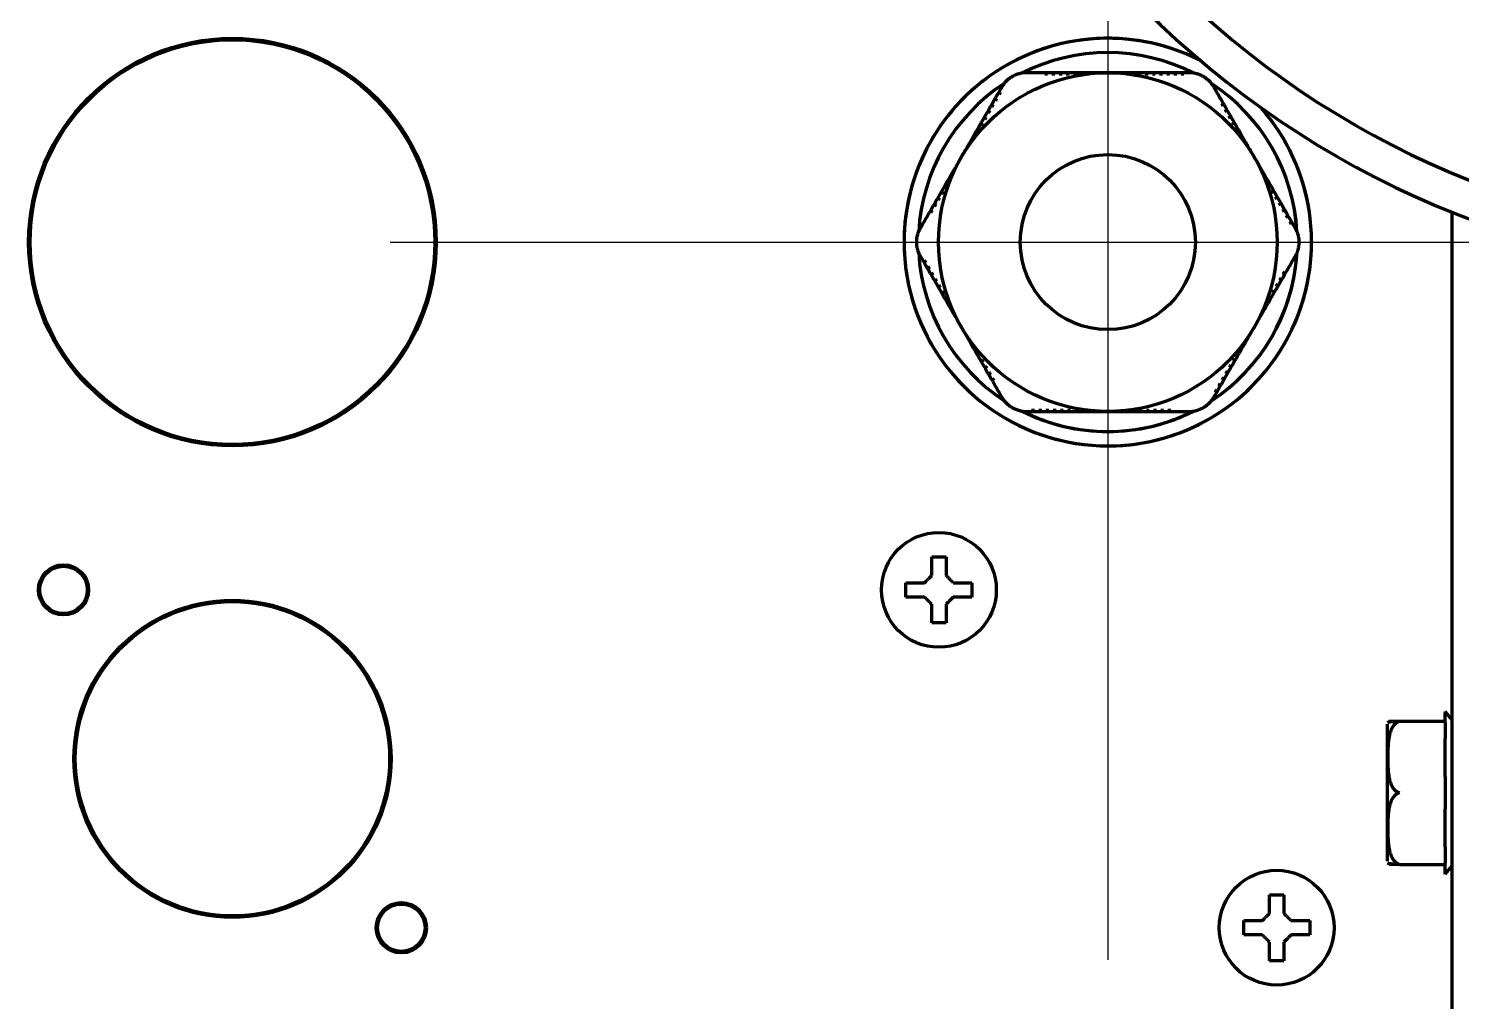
# Model space of a CAD drawing. Header units: inches. Extents: x -2983 to 7024, y 422 to 5529.
# Drawn here: x 3466.6 to 3566.4, y 4555.1 to 4622.9 of the extents above; entities that cross this region are included whole.
import ezdxf

# ---------------------------------------------------------------- set-up
doc = ezdxf.new("R2010")
doc.units = ezdxf.units.IN

# ---------------------------------------------------------------- blocks, each defined once
blk = doc.blocks.new('A$C29D5572B')
at = {"color": 1}
for p, q in [((0, 50), (0, -50)), ((-50, 0), (50, 0))]:
    blk.add_line(p, q, dxfattribs=at)
blk = doc.blocks.new('A$C0F8E2EAE')
blk.add_blockref('A$C29D5572B', (0, 0))

msp = doc.modelspace()

# ---------------------------------------------------------------- linework, layer by layer
at = {"linetype": 'Continuous', "lineweight": 70}
for p, q in [((3537.392, 4619.789), (3537.392, 4619.689)), ((3537.592, 4619.689), (3537.392, 4619.689)), ((3537.592, 4619.789), (3537.407, 4619.789)), ((3537.892, 4619.789), (3537.592, 4619.789)), ((3537.592, 4619.789), (3537.592, 4619.689)), ((3537.892, 4619.789), (3537.892, 4619.689)), ((3538.092, 4619.789), (3537.892, 4619.789)), ((3538.092, 4619.689), (3537.892, 4619.689)), ((3538.392, 4619.789), (3538.092, 4619.789)), ((3538.092, 4619.789), (3538.092, 4619.689)), ((3538.392, 4619.789), (3538.392, 4619.689)), ((3538.592, 4619.789), (3538.392, 4619.789)), ((3538.592, 4619.689), (3538.392, 4619.689)), ((3538.892, 4619.789), (3538.592, 4619.789)), ((3538.592, 4619.789), (3538.592, 4619.689)), ((3538.892, 4619.789), (3538.892, 4619.689)), ((3539.092, 4619.789), (3538.892, 4619.789)), ((3539.092, 4619.689), (3538.892, 4619.689)), ((3539.392, 4619.789), (3539.092, 4619.789)), ((3539.092, 4619.789), (3539.092, 4619.689)), ((3539.392, 4619.789), (3539.392, 4619.689)), ((3539.592, 4619.789), (3539.392, 4619.789)), ((3539.592, 4619.689), (3539.392, 4619.689)), ((3539.892, 4619.789), (3539.592, 4619.789)), ((3539.592, 4619.789), (3539.592, 4619.689)), ((3539.892, 4619.789), (3539.892, 4619.689)), ((3540.092, 4619.789), (3539.892, 4619.789)), ((3540.092, 4619.689), (3539.892, 4619.689)), ((3540.392, 4619.789), (3540.092, 4619.789)), ((3540.092, 4619.789), (3540.092, 4619.689)), ((3540.392, 4619.789), (3540.392, 4619.707)), ((3540.592, 4619.789), (3540.392, 4619.789)), ((3540.892, 4619.789), (3540.592, 4619.789)), ((3540.592, 4619.789), (3540.592, 4619.729)), ((3540.892, 4619.789), (3540.892, 4619.755)), ((3541.092, 4619.789), (3540.892, 4619.789)), ((3541.392, 4619.789), (3541.092, 4619.789)), ((3541.092, 4619.789), (3541.092, 4619.769)), ((3541.392, 4619.789), (3541.392, 4619.783)), ((3541.592, 4619.789), (3541.392, 4619.789)), ((3541.892, 4619.789), (3541.592, 4619.789)), ((3541.592, 4619.789), (3541.592, 4619.788)), ((3541.892, 4619.789), (3541.892, 4619.789)), ((3542.092, 4619.789), (3541.892, 4619.789)), ((3542.392, 4619.789), (3542.092, 4619.789)), ((3542.092, 4619.789), (3542.092, 4619.785)), ((3542.392, 4619.773), (3542.392, 4619.789)), ((3542.592, 4619.789), (3542.392, 4619.789)), ((3542.892, 4619.789), (3542.592, 4619.789)), ((3542.592, 4619.761), (3542.592, 4619.789)), ((3542.892, 4619.737), (3542.892, 4619.789)), ((3543.092, 4619.789), (3542.892, 4619.789)), ((3543.392, 4619.789), (3543.092, 4619.789)), ((3543.092, 4619.716), (3543.092, 4619.789)), ((3543.392, 4619.689), (3543.392, 4619.789)), ((3543.592, 4619.789), (3543.392, 4619.789)), ((3543.592, 4619.689), (3543.392, 4619.689)), ((3543.892, 4619.789), (3543.592, 4619.789)), ((3543.592, 4619.689), (3543.592, 4619.789)), ((3543.892, 4619.689), (3543.892, 4619.789)), ((3544.092, 4619.789), (3543.892, 4619.789)), ((3544.092, 4619.689), (3543.892, 4619.689)), ((3544.392, 4619.789), (3544.092, 4619.789)), ((3544.092, 4619.689), (3544.092, 4619.789)), ((3544.392, 4619.689), (3544.392, 4619.789)), ((3544.592, 4619.789), (3544.392, 4619.789)), ((3544.592, 4619.689), (3544.392, 4619.689)), ((3544.892, 4619.789), (3544.592, 4619.789)), ((3544.592, 4619.689), (3544.592, 4619.789)), ((3544.892, 4619.689), (3544.892, 4619.789)), ((3545.092, 4619.789), (3544.892, 4619.789)), ((3545.092, 4619.689), (3544.892, 4619.689)), ((3545.392, 4619.789), (3545.092, 4619.789)), ((3545.092, 4619.689), (3545.092, 4619.789)), ((3545.392, 4619.689), (3545.392, 4619.789)), ((3545.592, 4619.789), (3545.392, 4619.789)), ((3545.592, 4619.689), (3545.392, 4619.689)), ((3545.892, 4619.789), (3545.592, 4619.789)), ((3545.592, 4619.689), (3545.592, 4619.789)), ((3545.892, 4619.689), (3545.892, 4619.789)), ((3546.092, 4619.789), (3545.892, 4619.789)), ((3546.092, 4619.689), (3545.892, 4619.689)), ((3546.392, 4619.789), (3546.092, 4619.789)), ((3546.092, 4619.689), (3546.092, 4619.789)), ((3546.392, 4619.689), (3546.392, 4619.789)), ((3546.592, 4619.789), (3546.392, 4619.789)), ((3546.592, 4619.689), (3546.392, 4619.689)), ((3546.892, 4619.789), (3546.592, 4619.789)), ((3546.592, 4619.689), (3546.592, 4619.789)), ((3546.892, 4619.689), (3546.892, 4619.789)), ((3547.092, 4619.789), (3546.892, 4619.789)), ((3547.092, 4619.689), (3546.892, 4619.689)), ((3547.442, 4619.789), (3547.092, 4619.789)), ((3547.092, 4619.689), (3547.092, 4619.789)), ((3534.219, 4618.486), (3534.119, 4618.313)), ((3534.306, 4618.436), (3534.206, 4618.263)), ((3534.394, 4618.789), (3534.219, 4618.486)), ((3534.306, 4618.436), (3534.219, 4618.486)), ((3533.619, 4617.447), (3533.469, 4617.187)), ((3533.719, 4617.62), (3533.619, 4617.447)), ((3533.706, 4617.397), (3533.619, 4617.447)), ((3533.806, 4617.57), (3533.706, 4617.397)), ((3533.869, 4617.88), (3533.719, 4617.62)), ((3533.806, 4617.57), (3533.719, 4617.62)), ((3533.969, 4618.053), (3533.869, 4617.88)), ((3533.956, 4617.83), (3533.869, 4617.88)), ((3534.056, 4618.003), (3533.956, 4617.83)), ((3534.119, 4618.313), (3533.969, 4618.053)), ((3534.056, 4618.003), (3533.969, 4618.053)), ((3534.206, 4618.263), (3534.119, 4618.313)), ((3549.807, 4617.693), (3549.721, 4617.643)), ((3549.821, 4617.469), (3549.721, 4617.643)), ((3549.907, 4617.519), (3549.815, 4617.68)), ((3549.907, 4617.519), (3549.821, 4617.469)), ((3550.057, 4617.26), (3549.907, 4617.519)), ((3533.119, 4616.581), (3532.969, 4616.321)), ((3533.219, 4616.754), (3533.119, 4616.581)), ((3533.206, 4616.531), (3533.119, 4616.581)), ((3533.306, 4616.704), (3533.206, 4616.531)), ((3533.369, 4617.014), (3533.219, 4616.754)), ((3533.306, 4616.704), (3533.219, 4616.754)), ((3533.469, 4617.187), (3533.369, 4617.014)), ((3533.456, 4616.964), (3533.369, 4617.014)), ((3533.556, 4617.137), (3533.456, 4616.964)), ((3533.556, 4617.137), (3533.469, 4617.187)), ((3550.057, 4617.26), (3549.971, 4617.21)), ((3550.071, 4617.036), (3549.971, 4617.21)), ((3550.157, 4617.086), (3550.057, 4617.26)), ((3550.157, 4617.086), (3550.071, 4617.036)), ((3550.307, 4616.827), (3550.157, 4617.086)), ((3550.307, 4616.827), (3550.221, 4616.777)), ((3550.321, 4616.603), (3550.221, 4616.777)), ((3550.407, 4616.653), (3550.307, 4616.827)), ((3550.407, 4616.653), (3550.321, 4616.603)), ((3550.557, 4616.394), (3550.407, 4616.653)), ((3532.469, 4615.455), (3532.369, 4615.282)), ((3532.556, 4615.405), (3532.456, 4615.232)), ((3532.619, 4615.715), (3532.469, 4615.455)), ((3532.556, 4615.405), (3532.469, 4615.455)), ((3532.719, 4615.888), (3532.619, 4615.715)), ((3532.706, 4615.665), (3532.619, 4615.715)), ((3532.806, 4615.838), (3532.706, 4615.665)), ((3532.869, 4616.148), (3532.719, 4615.888)), ((3532.806, 4615.838), (3532.719, 4615.888)), ((3532.969, 4616.321), (3532.869, 4616.148)), ((3532.956, 4616.098), (3532.869, 4616.148)), ((3533.056, 4616.271), (3532.956, 4616.098)), ((3533.056, 4616.271), (3532.969, 4616.321)), ((3550.557, 4616.394), (3550.471, 4616.344)), ((3550.571, 4616.17), (3550.471, 4616.344)), ((3550.657, 4616.22), (3550.557, 4616.394)), ((3550.657, 4616.22), (3550.571, 4616.17)), ((3550.807, 4615.961), (3550.657, 4616.22)), ((3550.807, 4615.961), (3550.721, 4615.911)), ((3550.821, 4615.737), (3550.721, 4615.911)), ((3550.907, 4615.787), (3550.807, 4615.961)), ((3550.907, 4615.787), (3550.821, 4615.737)), ((3551.057, 4615.528), (3550.907, 4615.787)), ((3551.057, 4615.528), (3550.971, 4615.478)), ((3551.071, 4615.304), (3550.971, 4615.478)), ((3551.157, 4615.354), (3551.057, 4615.528)), ((3531.869, 4614.416), (3531.719, 4614.156)), ((3531.969, 4614.589), (3531.869, 4614.416)), ((3531.883, 4614.408), (3531.869, 4614.416)), ((3532.119, 4614.849), (3531.969, 4614.589)), ((3531.993, 4614.575), (3531.969, 4614.589)), ((3532.219, 4615.022), (3532.119, 4614.849)), ((3532.164, 4614.823), (3532.119, 4614.849)), ((3532.369, 4615.282), (3532.219, 4615.022)), ((3532.282, 4614.986), (3532.219, 4615.022)), ((3532.456, 4615.232), (3532.369, 4615.282)), ((3551.157, 4615.354), (3551.071, 4615.304)), ((3551.307, 4615.095), (3551.157, 4615.354)), ((3551.307, 4615.095), (3551.236, 4615.053)), ((3551.407, 4614.921), (3551.307, 4615.095)), ((3551.407, 4614.921), (3551.355, 4614.891)), ((3551.557, 4614.662), (3551.407, 4614.921)), ((3551.557, 4614.662), (3551.528, 4614.645)), ((3551.657, 4614.488), (3551.557, 4614.661)), ((3551.657, 4614.488), (3551.64, 4614.478)), ((3551.807, 4614.229), (3551.657, 4614.488)), ((3531.369, 4613.55), (3531.219, 4613.29)), ((3531.469, 4613.723), (3531.369, 4613.55)), ((3531.369, 4613.55), (3531.375, 4613.546)), ((3531.619, 4613.983), (3531.469, 4613.723)), ((3531.469, 4613.723), (3531.47, 4613.722)), ((3531.719, 4614.156), (3531.619, 4613.983)), ((3531.619, 4613.983), (3531.619, 4613.982)), ((3531.719, 4614.156), (3531.722, 4614.154)), ((3551.807, 4614.229), (3551.802, 4614.225)), ((3551.907, 4614.055), (3551.807, 4614.228)), ((3551.907, 4614.055), (3551.906, 4614.055)), ((3552.057, 4613.796), (3551.907, 4614.055)), ((3552.057, 4613.796), (3552.057, 4613.795)), ((3552.157, 4613.622), (3552.057, 4613.796)), ((3552.157, 4613.622), (3552.154, 4613.62)), ((3552.307, 4613.363), (3552.157, 4613.622)), ((3530.719, 4612.424), (3530.619, 4612.251)), ((3530.869, 4612.684), (3530.719, 4612.424)), ((3530.719, 4612.424), (3530.806, 4612.374)), ((3530.969, 4612.857), (3530.869, 4612.684)), ((3530.869, 4612.684), (3530.94, 4612.642)), ((3531.119, 4613.117), (3530.969, 4612.857)), ((3530.969, 4612.857), (3531.021, 4612.827)), ((3531.219, 4613.29), (3531.119, 4613.117)), ((3531.119, 4613.117), (3531.148, 4613.1)), ((3531.219, 4613.29), (3531.237, 4613.28)), ((3552.294, 4613.355), (3552.307, 4613.363)), ((3552.407, 4613.189), (3552.307, 4613.363)), ((3552.383, 4613.175), (3552.407, 4613.189)), ((3552.557, 4612.93), (3552.407, 4613.189)), ((3552.512, 4612.903), (3552.557, 4612.93)), ((3552.657, 4612.756), (3552.557, 4612.93)), ((3552.594, 4612.72), (3552.657, 4612.756)), ((3552.807, 4612.497), (3552.657, 4612.756)), ((3552.721, 4612.447), (3552.807, 4612.497)), ((3552.821, 4612.273), (3552.721, 4612.447)), ((3552.907, 4612.323), (3552.807, 4612.497)), ((3530.219, 4611.558), (3530.119, 4611.385)), ((3530.306, 4611.508), (3530.206, 4611.335)), ((3530.369, 4611.818), (3530.219, 4611.558)), ((3530.219, 4611.558), (3530.306, 4611.508)), ((3530.469, 4611.991), (3530.369, 4611.818)), ((3530.369, 4611.818), (3530.456, 4611.768)), ((3530.556, 4611.941), (3530.456, 4611.768)), ((3530.619, 4612.251), (3530.469, 4611.991)), ((3530.469, 4611.991), (3530.556, 4611.941)), ((3530.619, 4612.251), (3530.706, 4612.201)), ((3530.806, 4612.374), (3530.706, 4612.201)), ((3552.821, 4612.273), (3552.907, 4612.323)), ((3553.057, 4612.064), (3552.907, 4612.323)), ((3552.971, 4612.014), (3553.057, 4612.064)), ((3553.071, 4611.84), (3552.971, 4612.014)), ((3553.157, 4611.89), (3553.057, 4612.064)), ((3553.071, 4611.84), (3553.157, 4611.89)), ((3553.307, 4611.63), (3553.157, 4611.89)), ((3553.221, 4611.58), (3553.307, 4611.63)), ((3553.321, 4611.407), (3553.221, 4611.58)), ((3553.407, 4611.457), (3553.307, 4611.631)), ((3553.321, 4611.407), (3553.407, 4611.457)), ((3553.557, 4611.197), (3553.407, 4611.457)), ((3529.619, 4610.519), (3529.469, 4610.259)), ((3529.719, 4610.692), (3529.619, 4610.519)), ((3529.619, 4610.519), (3529.706, 4610.469)), ((3529.806, 4610.642), (3529.706, 4610.469)), ((3529.869, 4610.952), (3529.719, 4610.692)), ((3529.719, 4610.692), (3529.806, 4610.642)), ((3529.969, 4611.125), (3529.869, 4610.952)), ((3529.869, 4610.952), (3529.956, 4610.902)), ((3530.056, 4611.075), (3529.956, 4610.902)), ((3530.119, 4611.385), (3529.969, 4611.125)), ((3529.969, 4611.125), (3530.056, 4611.075)), ((3530.119, 4611.385), (3530.206, 4611.335)), ((3553.471, 4611.147), (3553.557, 4611.197)), ((3553.571, 4610.974), (3553.471, 4611.147)), ((3553.657, 4611.024), (3553.557, 4611.197)), ((3553.571, 4610.974), (3553.657, 4611.024)), ((3553.807, 4610.764), (3553.657, 4611.024)), ((3553.721, 4610.714), (3553.807, 4610.764)), ((3553.821, 4610.541), (3553.721, 4610.714)), ((3553.907, 4610.591), (3553.807, 4610.765)), ((3553.821, 4610.541), (3553.907, 4610.591)), ((3554.057, 4610.331), (3553.907, 4610.591)), ((3529.369, 4610.086), (3529.456, 4610.036)), ((3529.469, 4610.259), (3529.376, 4610.099)), ((3529.556, 4610.209), (3529.456, 4610.036)), ((3529.469, 4610.259), (3529.556, 4610.209)), ((3553.971, 4610.281), (3554.057, 4610.331)), ((3554.071, 4610.108), (3553.971, 4610.281)), ((3554.157, 4610.158), (3554.057, 4610.332)), ((3554.071, 4610.108), (3554.157, 4610.158)), ((3554.307, 4609.898), (3554.157, 4610.158)), ((3554.221, 4609.848), (3554.307, 4609.898)), ((3554.321, 4609.675), (3554.221, 4609.848)), ((3554.407, 4609.725), (3554.307, 4609.899)), ((3554.321, 4609.675), (3554.407, 4609.725)), ((3554.557, 4609.465), (3554.407, 4609.725)), ((3554.471, 4609.415), (3554.557, 4609.465)), ((3554.571, 4609.242), (3554.471, 4609.415)), ((3554.657, 4609.292), (3554.557, 4609.465)), ((3565.784, 4544.989), (3565.784, 4610.084)), ((3554.571, 4609.242), (3554.657, 4609.292)), ((3554.832, 4608.989), (3554.657, 4609.292)), ((3528.736, 4606.989), (3528.911, 4606.686)), ((3528.998, 4606.736), (3528.911, 4606.686)), ((3528.911, 4606.686), (3529.011, 4606.513)), ((3528.998, 4606.736), (3529.098, 4606.563)), ((3529.098, 4606.563), (3529.011, 4606.513)), ((3529.011, 4606.513), (3529.161, 4606.253)), ((3529.248, 4606.303), (3529.161, 4606.253)), ((3529.161, 4606.253), (3529.261, 4606.08)), ((3529.248, 4606.303), (3529.348, 4606.13)), ((3529.348, 4606.13), (3529.261, 4606.08)), ((3529.261, 4606.08), (3529.411, 4605.82)), ((3529.498, 4605.87), (3529.411, 4605.82)), ((3529.411, 4605.82), (3529.511, 4605.647)), ((3529.498, 4605.87), (3529.598, 4605.697)), ((3529.598, 4605.697), (3529.511, 4605.647)), ((3529.511, 4605.647), (3529.661, 4605.387)), ((3529.748, 4605.437), (3529.661, 4605.387)), ((3529.748, 4605.437), (3529.848, 4605.264)), ((3553.763, 4605.336), (3553.863, 4605.51)), ((3553.849, 4605.286), (3553.949, 4605.46)), ((3553.949, 4605.46), (3553.863, 4605.51)), ((3553.949, 4605.46), (3554.099, 4605.719)), ((3554.013, 4605.769), (3554.113, 4605.943)), ((3554.099, 4605.719), (3554.013, 4605.769)), ((3554.099, 4605.719), (3554.192, 4605.88)), ((3554.199, 4605.893), (3554.113, 4605.943)), ((3529.661, 4605.387), (3529.761, 4605.214)), ((3529.848, 4605.264), (3529.761, 4605.214)), ((3529.761, 4605.214), (3529.911, 4604.954)), ((3529.998, 4605.004), (3529.911, 4604.954)), ((3529.911, 4604.954), (3530.011, 4604.781)), ((3529.998, 4605.004), (3530.098, 4604.831)), ((3530.098, 4604.831), (3530.011, 4604.781)), ((3530.011, 4604.781), (3530.161, 4604.521)), ((3530.248, 4604.571), (3530.161, 4604.521)), ((3530.161, 4604.521), (3530.261, 4604.348)), ((3530.248, 4604.571), (3530.348, 4604.398)), ((3553.199, 4604.161), (3553.349, 4604.42)), ((3553.263, 4604.47), (3553.363, 4604.644)), ((3553.349, 4604.42), (3553.263, 4604.47)), ((3553.349, 4604.42), (3553.449, 4604.594)), ((3553.449, 4604.594), (3553.363, 4604.644)), ((3553.449, 4604.594), (3553.599, 4604.853)), ((3553.513, 4604.903), (3553.613, 4605.077)), ((3553.599, 4604.853), (3553.513, 4604.903)), ((3553.599, 4604.853), (3553.699, 4605.027)), ((3553.699, 4605.027), (3553.613, 4605.077)), ((3553.699, 4605.027), (3553.849, 4605.286)), ((3553.849, 4605.286), (3553.763, 4605.336)), ((3530.348, 4604.398), (3530.261, 4604.348)), ((3530.261, 4604.348), (3530.411, 4604.088)), ((3530.498, 4604.138), (3530.411, 4604.088)), ((3530.411, 4604.088), (3530.511, 4603.915)), ((3530.498, 4604.138), (3530.598, 4603.965)), ((3530.598, 4603.965), (3530.511, 4603.915)), ((3530.511, 4603.915), (3530.661, 4603.655)), ((3530.748, 4603.705), (3530.661, 4603.655)), ((3530.661, 4603.655), (3530.761, 4603.482)), ((3530.748, 4603.705), (3530.848, 4603.532)), ((3530.848, 4603.532), (3530.761, 4603.482)), ((3530.761, 4603.482), (3530.911, 4603.222)), ((3552.699, 4603.295), (3552.849, 4603.554)), ((3552.763, 4603.604), (3552.863, 4603.778)), ((3552.849, 4603.554), (3552.763, 4603.604)), ((3552.849, 4603.554), (3552.949, 4603.728)), ((3552.949, 4603.728), (3552.863, 4603.778)), ((3552.949, 4603.728), (3553.099, 4603.987)), ((3553.013, 4604.037), (3553.113, 4604.211)), ((3553.099, 4603.987), (3553.013, 4604.037)), ((3553.099, 4603.987), (3553.199, 4604.161)), ((3553.199, 4604.161), (3553.113, 4604.211)), ((3530.974, 4603.258), (3530.911, 4603.222)), ((3530.911, 4603.222), (3531.011, 4603.049)), ((3531.056, 4603.075), (3531.011, 4603.049)), ((3531.011, 4603.049), (3531.161, 4602.789)), ((3531.185, 4602.803), (3531.161, 4602.789)), ((3531.161, 4602.789), (3531.261, 4602.616)), ((3531.275, 4602.624), (3531.261, 4602.616)), ((3531.261, 4602.616), (3531.411, 4602.356)), ((3552.099, 4602.255), (3552.199, 4602.428)), ((3552.199, 4602.429), (3552.194, 4602.432)), ((3552.199, 4602.429), (3552.349, 4602.688)), ((3552.349, 4602.688), (3552.332, 4602.699)), ((3552.349, 4602.688), (3552.449, 4602.861)), ((3552.449, 4602.862), (3552.42, 4602.878)), ((3552.449, 4602.862), (3552.599, 4603.121)), ((3552.599, 4603.121), (3552.547, 4603.152)), ((3552.599, 4603.121), (3552.699, 4603.295)), ((3552.699, 4603.295), (3552.628, 4603.336)), ((3531.411, 4602.356), (3531.414, 4602.358)), ((3531.411, 4602.356), (3531.511, 4602.183)), ((3531.511, 4602.183), (3531.511, 4602.183)), ((3531.511, 4602.183), (3531.661, 4601.923)), ((3531.661, 4601.923), (3531.662, 4601.924)), ((3531.661, 4601.923), (3531.761, 4601.75)), ((3531.761, 4601.75), (3531.767, 4601.753)), ((3531.761, 4601.75), (3531.911, 4601.49)), ((3531.911, 4601.49), (3531.929, 4601.5)), ((3531.911, 4601.49), (3532.011, 4601.317)), ((3551.599, 4601.389), (3551.699, 4601.563)), ((3551.686, 4601.57), (3551.699, 4601.563)), ((3551.699, 4601.563), (3551.849, 4601.822)), ((3551.849, 4601.822), (3551.846, 4601.824)), ((3551.849, 4601.822), (3551.949, 4601.996)), ((3551.949, 4601.996), (3552.099, 4602.255)), ((3551.949, 4601.996), (3551.949, 4601.996)), ((3552.099, 4602.255), (3552.098, 4602.256)), ((3532.011, 4601.317), (3532.04, 4601.334)), ((3532.011, 4601.317), (3532.161, 4601.057)), ((3532.161, 4601.057), (3532.213, 4601.087)), ((3532.161, 4601.057), (3532.261, 4600.884)), ((3532.261, 4600.884), (3532.332, 4600.925)), ((3532.261, 4600.884), (3532.411, 4600.624)), ((3532.411, 4600.624), (3532.498, 4600.674)), ((3532.411, 4600.624), (3532.511, 4600.451)), ((3532.498, 4600.674), (3532.598, 4600.501)), ((3532.511, 4600.451), (3532.598, 4600.501)), ((3532.511, 4600.451), (3532.661, 4600.191)), ((3550.949, 4600.264), (3551.099, 4600.523)), ((3551.013, 4600.573), (3551.113, 4600.747)), ((3551.013, 4600.573), (3551.099, 4600.523)), ((3551.099, 4600.523), (3551.199, 4600.697)), ((3551.113, 4600.747), (3551.199, 4600.697)), ((3551.199, 4600.697), (3551.349, 4600.956)), ((3551.286, 4600.993), (3551.349, 4600.956)), ((3551.349, 4600.956), (3551.449, 4601.13)), ((3551.404, 4601.156), (3551.449, 4601.13)), ((3551.449, 4601.13), (3551.599, 4601.389)), ((3551.575, 4601.403), (3551.599, 4601.389)), ((3532.661, 4600.191), (3532.748, 4600.241)), ((3532.661, 4600.191), (3532.761, 4600.018)), ((3532.748, 4600.241), (3532.848, 4600.068)), ((3532.761, 4600.018), (3532.848, 4600.068)), ((3532.761, 4600.018), (3532.911, 4599.758)), ((3532.911, 4599.758), (3532.998, 4599.808)), ((3532.911, 4599.758), (3533.011, 4599.585)), ((3532.998, 4599.808), (3533.098, 4599.635)), ((3533.011, 4599.585), (3533.098, 4599.635)), ((3533.011, 4599.585), (3533.161, 4599.325)), ((3550.263, 4599.274), (3550.363, 4599.447)), ((3550.363, 4599.447), (3550.449, 4599.397)), ((3550.449, 4599.397), (3550.599, 4599.657)), ((3550.513, 4599.707), (3550.613, 4599.88)), ((3550.513, 4599.707), (3550.599, 4599.657)), ((3550.599, 4599.657), (3550.699, 4599.831)), ((3550.613, 4599.88), (3550.699, 4599.83)), ((3550.699, 4599.83), (3550.849, 4600.09)), ((3550.763, 4600.14), (3550.863, 4600.314)), ((3550.763, 4600.14), (3550.849, 4600.09)), ((3550.849, 4600.09), (3550.949, 4600.264)), ((3550.863, 4600.314), (3550.949, 4600.264)), ((3533.161, 4599.325), (3533.248, 4599.375)), ((3533.161, 4599.325), (3533.261, 4599.152)), ((3533.248, 4599.375), (3533.348, 4599.202)), ((3533.261, 4599.152), (3533.348, 4599.202)), ((3533.261, 4599.152), (3533.411, 4598.892)), ((3533.411, 4598.892), (3533.498, 4598.942)), ((3533.411, 4598.892), (3533.511, 4598.719)), ((3533.498, 4598.942), (3533.598, 4598.769)), ((3533.511, 4598.719), (3533.598, 4598.769)), ((3533.511, 4598.719), (3533.661, 4598.459)), ((3533.661, 4598.459), (3533.748, 4598.509)), ((3533.661, 4598.459), (3533.753, 4598.299)), ((3533.748, 4598.509), (3533.848, 4598.336)), ((3549.763, 4598.408), (3549.863, 4598.581)), ((3549.849, 4598.358), (3549.949, 4598.532)), ((3549.863, 4598.581), (3549.949, 4598.531)), ((3549.949, 4598.531), (3550.099, 4598.791)), ((3550.013, 4598.841), (3550.113, 4599.014)), ((3550.013, 4598.841), (3550.099, 4598.791)), ((3550.099, 4598.791), (3550.199, 4598.965)), ((3550.113, 4599.014), (3550.199, 4598.964)), ((3550.199, 4598.964), (3550.349, 4599.224)), ((3550.263, 4599.274), (3550.349, 4599.224)), ((3550.349, 4599.224), (3550.449, 4599.397)), ((3533.761, 4598.286), (3533.848, 4598.336)), ((3549.174, 4597.189), (3549.349, 4597.492)), ((3549.263, 4597.542), (3549.363, 4597.715)), ((3549.263, 4597.542), (3549.349, 4597.492)), ((3549.349, 4597.492), (3549.449, 4597.665)), ((3549.363, 4597.715), (3549.449, 4597.665)), ((3549.449, 4597.665), (3549.599, 4597.925)), ((3549.513, 4597.975), (3549.613, 4598.148)), ((3549.513, 4597.975), (3549.599, 4597.925)), ((3549.599, 4597.925), (3549.699, 4598.099)), ((3549.613, 4598.148), (3549.699, 4598.098)), ((3549.699, 4598.098), (3549.849, 4598.358)), ((3549.763, 4598.408), (3549.849, 4598.358)), ((3536.126, 4596.189), (3536.476, 4596.189)), ((3536.476, 4596.289), (3536.476, 4596.189)), ((3536.476, 4596.289), (3536.676, 4596.289)), ((3536.476, 4596.189), (3536.676, 4596.189)), ((3536.676, 4596.289), (3536.676, 4596.189)), ((3536.676, 4596.189), (3536.976, 4596.189)), ((3536.976, 4596.289), (3536.976, 4596.189)), ((3536.976, 4596.289), (3537.176, 4596.289)), ((3536.976, 4596.189), (3537.176, 4596.189)), ((3537.176, 4596.289), (3537.176, 4596.189)), ((3537.176, 4596.189), (3537.476, 4596.189)), ((3537.476, 4596.289), (3537.476, 4596.189)), ((3537.476, 4596.289), (3537.676, 4596.289)), ((3537.476, 4596.189), (3537.676, 4596.189)), ((3537.676, 4596.289), (3537.676, 4596.189)), ((3537.676, 4596.189), (3537.976, 4596.189)), ((3537.976, 4596.289), (3537.976, 4596.189)), ((3537.976, 4596.289), (3538.176, 4596.289)), ((3537.976, 4596.189), (3538.176, 4596.189)), ((3538.176, 4596.289), (3538.176, 4596.189)), ((3538.176, 4596.189), (3538.476, 4596.189)), ((3538.476, 4596.289), (3538.476, 4596.189)), ((3538.476, 4596.289), (3538.676, 4596.289)), ((3538.476, 4596.189), (3538.676, 4596.189)), ((3538.676, 4596.289), (3538.676, 4596.189)), ((3538.676, 4596.189), (3538.976, 4596.189)), ((3538.976, 4596.289), (3538.976, 4596.189)), ((3538.976, 4596.289), (3539.176, 4596.289)), ((3538.976, 4596.189), (3539.176, 4596.189)), ((3539.176, 4596.289), (3539.176, 4596.189)), ((3539.176, 4596.189), (3539.476, 4596.189)), ((3539.476, 4596.289), (3539.476, 4596.189)), ((3539.476, 4596.289), (3539.676, 4596.289)), ((3539.476, 4596.189), (3539.676, 4596.189)), ((3539.676, 4596.289), (3539.676, 4596.189)), ((3539.676, 4596.189), (3539.976, 4596.189)), ((3539.976, 4596.289), (3539.976, 4596.189)), ((3539.976, 4596.289), (3540.176, 4596.289)), ((3539.976, 4596.189), (3540.176, 4596.189)), ((3540.176, 4596.289), (3540.176, 4596.189)), ((3540.176, 4596.189), (3540.476, 4596.189)), ((3540.476, 4596.262), (3540.476, 4596.189)), ((3540.476, 4596.189), (3540.676, 4596.189)), ((3540.676, 4596.241), (3540.676, 4596.189)), ((3540.676, 4596.189), (3540.976, 4596.189)), ((3540.976, 4596.217), (3540.976, 4596.189)), ((3540.976, 4596.189), (3541.176, 4596.189)), ((3541.176, 4596.189), (3541.176, 4596.205)), ((3541.176, 4596.189), (3541.476, 4596.189)), ((3541.476, 4596.189), (3541.476, 4596.193)), ((3541.476, 4596.189), (3541.676, 4596.189)), ((3541.676, 4596.189), (3541.676, 4596.19)), ((3541.676, 4596.189), (3541.976, 4596.189)), ((3541.976, 4596.189), (3541.976, 4596.191)), ((3541.976, 4596.189), (3542.176, 4596.189)), ((3542.176, 4596.189), (3542.176, 4596.196)), ((3542.176, 4596.189), (3542.476, 4596.189)), ((3542.476, 4596.189), (3542.476, 4596.209)), ((3542.476, 4596.189), (3542.676, 4596.189)), ((3542.676, 4596.189), (3542.676, 4596.223)), ((3542.676, 4596.189), (3542.976, 4596.189)), ((3542.976, 4596.189), (3542.976, 4596.249)), ((3542.976, 4596.189), (3543.176, 4596.189)), ((3543.176, 4596.189), (3543.176, 4596.272)), ((3543.176, 4596.189), (3543.476, 4596.189)), ((3543.476, 4596.189), (3543.476, 4596.289)), ((3543.476, 4596.289), (3543.676, 4596.289)), ((3543.476, 4596.189), (3543.676, 4596.189)), ((3543.676, 4596.189), (3543.676, 4596.289)), ((3543.676, 4596.189), (3543.976, 4596.189)), ((3543.976, 4596.189), (3543.976, 4596.289)), ((3543.976, 4596.289), (3544.176, 4596.289)), ((3543.976, 4596.189), (3544.176, 4596.189)), ((3544.176, 4596.189), (3544.176, 4596.289)), ((3544.176, 4596.189), (3544.476, 4596.189)), ((3544.476, 4596.189), (3544.476, 4596.289)), ((3544.476, 4596.289), (3544.676, 4596.289)), ((3544.476, 4596.189), (3544.676, 4596.189)), ((3544.676, 4596.189), (3544.676, 4596.289)), ((3544.676, 4596.189), (3544.976, 4596.189)), ((3544.976, 4596.189), (3544.976, 4596.289)), ((3544.976, 4596.289), (3545.176, 4596.289)), ((3544.976, 4596.189), (3545.176, 4596.189)), ((3545.176, 4596.189), (3545.176, 4596.289)), ((3545.176, 4596.189), (3545.476, 4596.189)), ((3545.476, 4596.189), (3545.476, 4596.289)), ((3545.476, 4596.289), (3545.676, 4596.289)), ((3545.476, 4596.189), (3545.676, 4596.189)), ((3545.676, 4596.189), (3545.676, 4596.289)), ((3545.676, 4596.189), (3545.976, 4596.189)), ((3545.976, 4596.189), (3545.976, 4596.289)), ((3545.976, 4596.289), (3546.176, 4596.289)), ((3545.976, 4596.189), (3546.161, 4596.189)), ((3546.176, 4596.189), (3546.176, 4596.289)), ((3527.714, 4583.759), (3527.714, 4584.259)), ((3527.714, 4583.259), (3527.714, 4583.759)), ((3532.314, 4584.259), (3532.314, 4583.759)), ((3532.314, 4583.759), (3532.314, 4583.259)), ((3562.118, 4574.619), (3565.184, 4574.619)), ((3565.284, 4575.287), (3565.284, 4575.188)), ((3565.784, 4574.71), (3565.284, 4575.287)), ((3565.284, 4574.519), (3565.284, 4575.188)), ((3565.284, 4574.519), (3565.284, 4573.379)), ((3561.284, 4564.846), (3561.284, 4574.393)), ((3565.284, 4572.71), (3565.284, 4573.379)), ((3565.284, 4572.098), (3565.284, 4572.71)), ((3565.284, 4570.759), (3565.284, 4572.098)), ((3565.284, 4570.759), (3565.284, 4569.619)), ((3565.284, 4569.619), (3565.284, 4568.479)), ((3565.284, 4567.141), (3565.284, 4568.479)), ((3565.284, 4566.528), (3565.284, 4567.141)), ((3565.284, 4565.859), (3565.284, 4566.528)), ((3565.284, 4565.859), (3565.284, 4564.719)), ((3562.118, 4564.619), (3565.184, 4564.619)), ((3565.284, 4564.05), (3565.284, 4564.719)), ((3565.284, 4563.951), (3565.784, 4564.528)), ((3565.284, 4563.951), (3565.284, 4564.05)), ((3485.79, 4562.25), (3485.89, 4562.19)), ((3480.415, 4560.945), (3480.48, 4561.043)), ((3551.254, 4560.219), (3551.254, 4560.719)), ((3555.854, 4560.719), (3555.854, 4560.219)), ((3551.254, 4559.719), (3551.254, 4560.219)), ((3555.854, 4560.219), (3555.854, 4559.719))]:
    msp.add_line(p, q, dxfattribs=at)
for centre, radius in [((3480.784, 4607.989), 14.2), ((3480.784, 4607.989), 14.1), ((3541.784, 4607.989), 11.8), ((3541.784, 4607.989), 6.1), ((3530.014, 4583.759), 4), ((3469.014, 4583.759), 1.75), ((3469.014, 4583.759), 1.65), ((3480.784, 4571.989), 11.05), ((3480.784, 4571.989), 10.95), ((3553.554, 4560.219), 4), ((3492.554, 4560.219), 1.75), ((3492.554, 4560.219), 1.65)]:
    msp.add_circle(centre, radius, dxfattribs=at)
for centre, radius, start, end in [((3589.584, 4669.489), 64, 180, 0), ((3589.584, 4669.489), 61.472, 180, 0), ((3589.584, 4669.489), 48.553, 189.09025, 350.90976), ((3541.784, 4607.989), 14.2, 62.9775, 270), ((3541.784, 4607.989), 14.2, 62.97187, 180), ((3541.784, 4607.989), 13.2, 63.15187, 116.84812), ((3541.784, 4607.989), 13.2, 63.14625, 116.84812), ((3541.784, 4607.989), 13.2, 123.14812, 176.85), ((3541.784, 4607.989), 13.2, 123.14812, 176.85), ((3541.784, 4607.989), 13.2, 3.15, 56.8575), ((3541.784, 4607.989), 13.2, 3.14438, 56.85187), ((3541.784, 4607.989), 14.2, 180, 41.31562), ((3541.784, 4607.989), 14.2, 270, 41.32125), ((3541.784, 4607.989), 13.2, 183.14437, 236.85188), ((3541.784, 4607.989), 13.2, 183.15, 236.8575), ((3541.784, 4607.989), 13.2, 303.14813, 356.34938), ((3541.784, 4607.989), 13.2, 303.14813, 355.67437), ((3541.784, 4607.989), 13.2, 243.14625, 270), ((3541.784, 4607.989), 13.2, 243.15187, 296.85375), ((3541.784, 4607.989), 13.2, 270, 296.85375), ((3565.184, 4574.519), 0.1, 0, 90), ((3565.184, 4564.719), 0.1, 270, 0)]:
    msp.add_arc(centre, radius, start, end, dxfattribs=at)
for points, knots in [([(3536.126, 4619.789), (3536.043, 4619.789), (3535.959, 4619.784), (3535.79, 4619.763), (3535.705, 4619.746), (3535.599, 4619.718), (3535.577, 4619.712), (3535.535, 4619.7), (3535.471, 4619.68), (3535.409, 4619.657), (3535.286, 4619.606), (3535.205, 4619.567), (3535.107, 4619.51), (3535.088, 4619.499), (3535.05, 4619.475), (3534.993, 4619.438), (3534.938, 4619.399), (3534.833, 4619.317), (3534.766, 4619.259), (3534.689, 4619.18), (3534.673, 4619.164), (3534.644, 4619.132), (3534.6, 4619.083), (3534.559, 4619.033), (3534.482, 4618.931), (3534.436, 4618.861), (3534.394, 4618.789)], [0, 0, 0, 0, 0.125, 0.125, 0.25, 0.25, 0.28125, 0.28125, 0.3125, 0.375, 0.375, 0.5, 0.5, 0.53125, 0.53125, 0.5625, 0.625, 0.625, 0.75, 0.75, 0.78125, 0.78125, 0.8125, 0.875, 0.875, 1, 1, 1, 1]), ([(3549.174, 4618.789), (3549.133, 4618.861), (3549.086, 4618.931), (3548.983, 4619.067), (3548.927, 4619.132), (3548.849, 4619.211), (3548.833, 4619.226), (3548.801, 4619.257), (3548.752, 4619.301), (3548.701, 4619.344), (3548.596, 4619.425), (3548.521, 4619.475), (3548.424, 4619.532), (3548.404, 4619.543), (3548.364, 4619.564), (3548.303, 4619.595), (3548.242, 4619.623), (3548.119, 4619.673), (3548.035, 4619.701), (3547.928, 4619.729), (3547.907, 4619.735), (3547.864, 4619.744), (3547.8, 4619.758), (3547.736, 4619.768), (3547.609, 4619.784), (3547.525, 4619.789), (3547.442, 4619.789)], [0, 0, 0, 0, 0.125, 0.125, 0.25, 0.25, 0.28125, 0.28125, 0.3125, 0.375, 0.375, 0.5, 0.5, 0.53125, 0.53125, 0.5625, 0.625, 0.625, 0.75, 0.75, 0.78125, 0.78125, 0.8125, 0.875, 0.875, 1, 1, 1, 1]), ([(3528.736, 4606.989), (3528.694, 4607.061), (3528.657, 4607.136), (3528.591, 4607.293), (3528.563, 4607.375), (3528.533, 4607.481), (3528.528, 4607.503), (3528.518, 4607.546), (3528.503, 4607.611), (3528.492, 4607.677), (3528.474, 4607.809), (3528.468, 4607.898), (3528.468, 4608.08), (3528.474, 4608.169), (3528.498, 4608.345), (3528.516, 4608.432), (3528.545, 4608.539), (3528.551, 4608.56), (3528.564, 4608.602), (3528.584, 4608.664), (3528.607, 4608.724), (3528.657, 4608.842), (3528.694, 4608.917), (3528.736, 4608.989)], [0, 0, 0, 0, 0.125, 0.125, 0.25, 0.25, 0.28125, 0.28125, 0.3125, 0.375, 0.375, 0.5, 0.5, 0.625, 0.625, 0.75, 0.75, 0.78125, 0.78125, 0.8125, 0.875, 0.875, 1, 1, 1, 1]), ([(3554.832, 4608.989), (3554.874, 4608.917), (3554.911, 4608.842), (3554.977, 4608.685), (3555.005, 4608.603), (3555.035, 4608.497), (3555.04, 4608.475), (3555.051, 4608.432), (3555.065, 4608.367), (3555.076, 4608.302), (3555.094, 4608.169), (3555.1, 4608.08), (3555.1, 4607.898), (3555.094, 4607.809), (3555.07, 4607.633), (3555.052, 4607.546), (3555.023, 4607.44), (3555.017, 4607.418), (3555.004, 4607.376), (3554.984, 4607.314), (3554.961, 4607.254), (3554.911, 4607.136), (3554.874, 4607.061), (3554.832, 4606.989)], [0, 0, 0, 0, 0.125, 0.125, 0.25, 0.25, 0.28125, 0.28125, 0.3125, 0.375, 0.375, 0.5, 0.5, 0.625, 0.625, 0.75, 0.75, 0.78125, 0.78125, 0.8125, 0.875, 0.875, 1, 1, 1, 1]), ([(3534.394, 4597.189), (3534.436, 4597.117), (3534.482, 4597.047), (3534.585, 4596.912), (3534.641, 4596.846), (3534.719, 4596.768), (3534.735, 4596.752), (3534.767, 4596.722), (3534.816, 4596.677), (3534.867, 4596.634), (3534.973, 4596.553), (3535.047, 4596.503), (3535.145, 4596.446), (3535.164, 4596.435), (3535.204, 4596.414), (3535.265, 4596.383), (3535.326, 4596.356), (3535.449, 4596.305), (3535.533, 4596.277), (3535.64, 4596.249), (3535.662, 4596.244), (3535.704, 4596.234), (3535.768, 4596.221), (3535.832, 4596.21), (3535.959, 4596.194), (3536.043, 4596.189), (3536.126, 4596.189)], [0, 0, 0, 0, 0.125, 0.125, 0.25, 0.25, 0.28125, 0.28125, 0.3125, 0.375, 0.375, 0.5, 0.5, 0.53125, 0.53125, 0.5625, 0.625, 0.625, 0.75, 0.75, 0.78125, 0.78125, 0.8125, 0.875, 0.875, 1, 1, 1, 1]), ([(3547.442, 4596.189), (3547.525, 4596.189), (3547.609, 4596.194), (3547.778, 4596.216), (3547.863, 4596.232), (3547.97, 4596.26), (3547.991, 4596.266), (3548.033, 4596.278), (3548.097, 4596.298), (3548.159, 4596.322), (3548.282, 4596.372), (3548.363, 4596.411), (3548.461, 4596.468), (3548.48, 4596.479), (3548.519, 4596.503), (3548.575, 4596.54), (3548.63, 4596.579), (3548.735, 4596.661), (3548.802, 4596.72), (3548.879, 4596.798), (3548.895, 4596.814), (3548.924, 4596.846), (3548.968, 4596.895), (3549.009, 4596.945), (3549.086, 4597.047), (3549.133, 4597.117), (3549.174, 4597.189)], [0, 0, 0, 0, 0.125, 0.125, 0.25, 0.25, 0.28125, 0.28125, 0.3125, 0.375, 0.375, 0.5, 0.5, 0.53125, 0.53125, 0.5625, 0.625, 0.625, 0.75, 0.75, 0.78125, 0.78125, 0.8125, 0.875, 0.875, 1, 1, 1, 1]), ([(3530.514, 4586.059), (3530.514, 4585.856), (3530.514, 4585.646), (3530.514, 4585.321), (3530.514, 4585.211), (3530.514, 4584.988), (3530.514, 4584.874), (3530.514, 4584.759)], [0, 0, 0, 0, 0.5, 0.5, 0.75, 0.75, 1, 1, 1, 1]), ([(3527.714, 4584.259), (3527.917, 4584.259), (3528.127, 4584.259), (3528.452, 4584.259), (3528.562, 4584.259), (3528.785, 4584.259), (3528.899, 4584.259), (3529.014, 4584.259)], [0, 0, 0, 0, 0.5, 0.5, 0.75, 0.75, 1, 1, 1, 1]), ([(3529.514, 4581.459), (3529.514, 4581.662), (3529.514, 4581.872), (3529.514, 4582.197), (3529.514, 4582.307), (3529.514, 4582.53), (3529.514, 4582.644), (3529.514, 4582.759)], [0, 0, 0, 0, 0.5, 0.5, 0.75, 0.75, 1, 1, 1, 1]), ([(3532.314, 4583.259), (3532.111, 4583.259), (3531.901, 4583.259), (3531.576, 4583.259), (3531.466, 4583.259), (3531.243, 4583.259), (3531.129, 4583.259), (3531.014, 4583.259)], [0, 0, 0, 0, 0.5, 0.5, 0.75, 0.75, 1, 1, 1, 1]), ([(3562.099, 4574.604), (3562.068, 4574.594), (3562.038, 4574.582), (3561.98, 4574.554), (3561.951, 4574.538), (3561.898, 4574.504), (3561.873, 4574.485), (3561.837, 4574.455), (3561.825, 4574.445), (3561.802, 4574.423), (3561.791, 4574.412), (3561.737, 4574.357), (3561.699, 4574.31), (3561.631, 4574.212), (3561.601, 4574.16), (3561.561, 4574.081), (3561.548, 4574.054), (3561.524, 4574), (3561.513, 4573.973), (3561.481, 4573.891), (3561.463, 4573.836), (3561.414, 4573.669), (3561.389, 4573.556), (3561.361, 4573.386), (3561.353, 4573.329), (3561.339, 4573.214), (3561.333, 4573.157), (3561.318, 4572.985), (3561.311, 4572.871), (3561.301, 4572.643), (3561.298, 4572.529), (3561.295, 4572.302), (3561.293, 4572.075), (3561.295, 4571.849), (3561.298, 4571.624), (3561.301, 4571.512), (3561.311, 4571.288), (3561.318, 4571.176), (3561.333, 4571.009), (3561.339, 4570.954), (3561.353, 4570.843), (3561.361, 4570.788), (3561.39, 4570.623), (3561.414, 4570.515), (3561.463, 4570.355), (3561.481, 4570.302), (3561.523, 4570.197), (3561.547, 4570.146), (3561.588, 4570.069), (3561.602, 4570.044), (3561.633, 4569.995), (3561.649, 4569.971), (3561.7, 4569.9), (3561.738, 4569.855), (3561.792, 4569.802), (3561.803, 4569.791), (3561.826, 4569.771), (3561.838, 4569.761), (3561.874, 4569.733), (3561.899, 4569.715), (3561.939, 4569.69), (3561.952, 4569.682), (3561.98, 4569.667), (3561.995, 4569.66), (3562.038, 4569.64), (3562.068, 4569.628), (3562.099, 4569.619)], [0, 0, 0, 0, 0.015625, 0.015625, 0.03125, 0.03125, 0.046875, 0.046875, 0.054687, 0.054687, 0.0625, 0.0625, 0.09375, 0.09375, 0.125, 0.125, 0.140625, 0.140625, 0.15625, 0.15625, 0.1875, 0.1875, 0.25, 0.25, 0.28125, 0.28125, 0.3125, 0.3125, 0.375, 0.375, 0.4375, 0.4375, 0.5, 0.5625, 0.5625, 0.625, 0.625, 0.6875, 0.6875, 0.71875, 0.71875, 0.75, 0.75, 0.8125, 0.8125, 0.84375, 0.84375, 0.875, 0.875, 0.890625, 0.890625, 0.90625, 0.90625, 0.9375, 0.9375, 0.945312, 0.945312, 0.953125, 0.953125, 0.96875, 0.96875, 0.976562, 0.976562, 0.984375, 0.984375, 1, 1, 1, 1]), ([(3561.294, 4574.533), (3561.294, 4574.533), (3561.294, 4574.533), (3561.295, 4574.534), (3561.298, 4574.536), (3561.301, 4574.538), (3561.311, 4574.542), (3561.318, 4574.545), (3561.333, 4574.549), (3561.339, 4574.551), (3561.353, 4574.554), (3561.361, 4574.556), (3561.39, 4574.562), (3561.414, 4574.566), (3561.463, 4574.572), (3561.481, 4574.574), (3561.523, 4574.579), (3561.547, 4574.581), (3561.588, 4574.584), (3561.602, 4574.585), (3561.632, 4574.587), (3561.648, 4574.588), (3561.7, 4574.591), (3561.738, 4574.593), (3561.792, 4574.596), (3561.803, 4574.596), (3561.826, 4574.597), (3561.837, 4574.598), (3561.873, 4574.599), (3561.899, 4574.6), (3561.938, 4574.601), (3561.952, 4574.601), (3561.98, 4574.602), (3561.994, 4574.602), (3562.038, 4574.603), (3562.068, 4574.604), (3562.099, 4574.604)], [0, 0, 0, 0, 0.050699, 0.169361, 0.169361, 0.288024, 0.288024, 0.406687, 0.406687, 0.466018, 0.466018, 0.525349, 0.525349, 0.644012, 0.644012, 0.703343, 0.703343, 0.762675, 0.762675, 0.79234, 0.79234, 0.822006, 0.822006, 0.881337, 0.881337, 0.89617, 0.89617, 0.911003, 0.911003, 0.940669, 0.940669, 0.955501, 0.955501, 0.970334, 0.970334, 1, 1, 1, 1]), ([(3561.393, 4574.619), (3561.393, 4574.619), (3561.393, 4574.619), (3561.394, 4574.619), (3561.397, 4574.619), (3561.399, 4574.619), (3561.408, 4574.619), (3561.413, 4574.619), (3561.426, 4574.619), (3561.431, 4574.619), (3561.443, 4574.619), (3561.45, 4574.619), (3561.474, 4574.619), (3561.495, 4574.619), (3561.537, 4574.619), (3561.553, 4574.619), (3561.59, 4574.619), (3561.61, 4574.619), (3561.646, 4574.619), (3561.659, 4574.619), (3561.686, 4574.619), (3561.7, 4574.619), (3561.746, 4574.619), (3561.78, 4574.619), (3561.839, 4574.619), (3561.86, 4574.619), (3561.904, 4574.619), (3561.927, 4574.619), (3561.964, 4574.619), (3561.977, 4574.619), (3562.003, 4574.619), (3562.017, 4574.619), (3562.059, 4574.619), (3562.088, 4574.619), (3562.118, 4574.619)], [0, 0, 0, 0, 0.051627, 0.170174, 0.170174, 0.28872, 0.28872, 0.407267, 0.407267, 0.46654, 0.46654, 0.525814, 0.525814, 0.64436, 0.64436, 0.703633, 0.703633, 0.762907, 0.762907, 0.792543, 0.792543, 0.82218, 0.82218, 0.881453, 0.881453, 0.91109, 0.91109, 0.940727, 0.940727, 0.955545, 0.955545, 0.970363, 0.970363, 1, 1, 1, 1]), ([(3562.099, 4569.619), (3562.068, 4569.61), (3562.039, 4569.599), (3561.981, 4569.572), (3561.952, 4569.557), (3561.899, 4569.524), (3561.874, 4569.506), (3561.838, 4569.477), (3561.826, 4569.467), (3561.803, 4569.447), (3561.792, 4569.436), (3561.738, 4569.383), (3561.7, 4569.338), (3561.632, 4569.244), (3561.602, 4569.195), (3561.561, 4569.119), (3561.548, 4569.093), (3561.524, 4569.041), (3561.513, 4569.015), (3561.481, 4568.936), (3561.463, 4568.883), (3561.414, 4568.723), (3561.39, 4568.614), (3561.361, 4568.449), (3561.353, 4568.394), (3561.339, 4568.283), (3561.333, 4568.228), (3561.318, 4568.061), (3561.311, 4567.949), (3561.301, 4567.725), (3561.298, 4567.613), (3561.295, 4567.388), (3561.293, 4567.162), (3561.295, 4566.935), (3561.298, 4566.708), (3561.301, 4566.594), (3561.311, 4566.365), (3561.318, 4566.251), (3561.333, 4566.08), (3561.339, 4566.022), (3561.353, 4565.908), (3561.361, 4565.851), (3561.39, 4565.681), (3561.414, 4565.569), (3561.463, 4565.402), (3561.481, 4565.347), (3561.523, 4565.239), (3561.547, 4565.185), (3561.587, 4565.105), (3561.602, 4565.079), (3561.632, 4565.027), (3561.648, 4565.002), (3561.7, 4564.928), (3561.738, 4564.881), (3561.792, 4564.825), (3561.803, 4564.814), (3561.826, 4564.793), (3561.837, 4564.783), (3561.873, 4564.753), (3561.898, 4564.734), (3561.938, 4564.708), (3561.952, 4564.7), (3561.98, 4564.684), (3561.994, 4564.677), (3562.038, 4564.656), (3562.068, 4564.644), (3562.099, 4564.634)], [0, 0, 0, 0, 0.015625, 0.015625, 0.03125, 0.03125, 0.046875, 0.046875, 0.054687, 0.054687, 0.0625, 0.0625, 0.09375, 0.09375, 0.125, 0.125, 0.140625, 0.140625, 0.15625, 0.15625, 0.1875, 0.1875, 0.25, 0.25, 0.28125, 0.28125, 0.3125, 0.3125, 0.375, 0.375, 0.4375, 0.4375, 0.5, 0.5625, 0.5625, 0.625, 0.625, 0.6875, 0.6875, 0.71875, 0.71875, 0.75, 0.75, 0.8125, 0.8125, 0.84375, 0.84375, 0.875, 0.875, 0.890625, 0.890625, 0.90625, 0.90625, 0.9375, 0.9375, 0.945312, 0.945312, 0.953125, 0.953125, 0.96875, 0.96875, 0.976562, 0.976562, 0.984375, 0.984375, 1, 1, 1, 1]), ([(3562.099, 4564.634), (3562.068, 4564.634), (3562.038, 4564.635), (3561.98, 4564.636), (3561.951, 4564.637), (3561.898, 4564.638), (3561.873, 4564.639), (3561.837, 4564.641), (3561.825, 4564.641), (3561.802, 4564.642), (3561.791, 4564.642), (3561.737, 4564.645), (3561.699, 4564.647), (3561.631, 4564.651), (3561.601, 4564.653), (3561.561, 4564.656), (3561.548, 4564.657), (3561.524, 4564.66), (3561.513, 4564.661), (3561.481, 4564.664), (3561.463, 4564.666), (3561.414, 4564.673), (3561.39, 4564.677), (3561.361, 4564.682), (3561.353, 4564.684), (3561.339, 4564.687), (3561.333, 4564.689), (3561.318, 4564.694), (3561.311, 4564.696), (3561.301, 4564.701), (3561.298, 4564.702), (3561.296, 4564.704), (3561.295, 4564.704), (3561.294, 4564.705)], [0, 0, 0, 0, 0.033034, 0.033034, 0.066068, 0.066068, 0.099101, 0.099101, 0.115618, 0.115618, 0.132135, 0.132135, 0.198203, 0.198203, 0.264271, 0.264271, 0.297304, 0.297304, 0.330338, 0.330338, 0.396406, 0.396406, 0.528541, 0.528541, 0.594609, 0.594609, 0.660677, 0.660677, 0.792812, 0.792812, 0.924947, 0.924947, 1, 1, 1, 1]), ([(3562.118, 4564.619), (3562.088, 4564.619), (3562.059, 4564.619), (3562.017, 4564.619), (3562.004, 4564.619), (3561.977, 4564.619), (3561.964, 4564.619), (3561.927, 4564.619), (3561.904, 4564.619), (3561.859, 4564.619), (3561.838, 4564.619), (3561.779, 4564.619), (3561.745, 4564.619), (3561.685, 4564.619), (3561.658, 4564.619), (3561.622, 4564.619), (3561.611, 4564.619), (3561.59, 4564.619), (3561.58, 4564.619), (3561.553, 4564.619), (3561.537, 4564.619), (3561.495, 4564.619), (3561.474, 4564.619), (3561.45, 4564.619), (3561.443, 4564.619), (3561.431, 4564.619), (3561.426, 4564.619), (3561.413, 4564.619), (3561.407, 4564.619), (3561.399, 4564.619), (3561.395, 4564.619), (3561.394, 4564.619), (3561.393, 4564.619)], [0, 0, 0, 0, 0.033049, 0.033049, 0.049574, 0.049574, 0.066098, 0.066098, 0.099147, 0.099147, 0.132196, 0.132196, 0.198295, 0.198295, 0.264393, 0.264393, 0.297442, 0.297442, 0.330491, 0.330491, 0.396589, 0.396589, 0.528786, 0.528786, 0.594884, 0.594884, 0.660982, 0.660982, 0.793179, 0.793179, 0.925375, 1, 1, 1, 1]), ([(3554.054, 4562.519), (3554.054, 4562.316), (3554.054, 4562.106), (3554.054, 4561.781), (3554.054, 4561.671), (3554.054, 4561.448), (3554.054, 4561.334), (3554.054, 4561.219)], [0, 0, 0, 0, 0.5, 0.5, 0.75, 0.75, 1, 1, 1, 1]), ([(3551.254, 4560.719), (3551.457, 4560.719), (3551.667, 4560.719), (3551.992, 4560.719), (3552.102, 4560.719), (3552.325, 4560.719), (3552.439, 4560.719), (3552.554, 4560.719)], [0, 0, 0, 0, 0.5, 0.5, 0.75, 0.75, 1, 1, 1, 1]), ([(3555.854, 4559.719), (3555.651, 4559.719), (3555.441, 4559.719), (3555.116, 4559.719), (3555.006, 4559.719), (3554.783, 4559.719), (3554.669, 4559.719), (3554.554, 4559.719)], [0, 0, 0, 0, 0.5, 0.5, 0.75, 0.75, 1, 1, 1, 1]), ([(3553.054, 4557.919), (3553.054, 4558.122), (3553.054, 4558.332), (3553.054, 4558.657), (3553.054, 4558.767), (3553.054, 4558.99), (3553.054, 4559.104), (3553.054, 4559.219)], [0, 0, 0, 0, 0.5, 0.5, 0.75, 0.75, 1, 1, 1, 1])]:
    msp.add_open_spline(points, degree=3, knots=knots, dxfattribs=at)
for points in [[(3537.392, 4619.789), (3537.255, 4619.789), (3536.979, 4619.789), (3536.558, 4619.789), (3536.271, 4619.789), (3536.126, 4619.789)], [(3549.807, 4617.693), (3549.739, 4617.811), (3549.601, 4618.05), (3549.39, 4618.415), (3549.247, 4618.664), (3549.174, 4618.789)], [(3529.369, 4610.086), (3529.301, 4609.967), (3529.162, 4609.728), (3528.952, 4609.363), (3528.808, 4609.114), (3528.736, 4608.989)], [(3554.199, 4605.893), (3554.268, 4606.011), (3554.406, 4606.25), (3554.616, 4606.615), (3554.76, 4606.864), (3554.832, 4606.989)], [(3533.761, 4598.286), (3533.829, 4598.167), (3533.968, 4597.928), (3534.178, 4597.563), (3534.322, 4597.314), (3534.394, 4597.189)], [(3546.176, 4596.189), (3546.313, 4596.189), (3546.589, 4596.189), (3547.01, 4596.189), (3547.297, 4596.189), (3547.442, 4596.189)], [(3529.514, 4584.759), (3529.514, 4584.813), (3529.514, 4584.921), (3529.514, 4585.083), (3529.514, 4585.242), (3529.514, 4585.397), (3529.514, 4585.549), (3529.514, 4585.706), (3529.514, 4585.872), (3529.514, 4585.995), (3529.514, 4586.059)], [(3529.514, 4586.059), (3529.681, 4586.059), (3530.014, 4586.059), (3530.347, 4586.059), (3530.514, 4586.059)], [(3529.014, 4584.259), (3529.038, 4584.283), (3529.085, 4584.33), (3529.157, 4584.402), (3529.228, 4584.473), (3529.3, 4584.545), (3529.371, 4584.616), (3529.442, 4584.688), (3529.49, 4584.735), (3529.514, 4584.759)], [(3530.514, 4584.759), (3530.54, 4584.733), (3530.591, 4584.682), (3530.665, 4584.608), (3530.737, 4584.536), (3530.807, 4584.466), (3530.876, 4584.397), (3530.945, 4584.328), (3530.991, 4584.282), (3531.014, 4584.259)], [(3531.014, 4584.259), (3531.068, 4584.259), (3531.176, 4584.259), (3531.338, 4584.259), (3531.497, 4584.259), (3531.652, 4584.259), (3531.804, 4584.259), (3531.961, 4584.259), (3532.127, 4584.259), (3532.25, 4584.259), (3532.314, 4584.259)], [(3529.014, 4583.259), (3528.96, 4583.259), (3528.852, 4583.259), (3528.69, 4583.259), (3528.531, 4583.259), (3528.376, 4583.259), (3528.224, 4583.259), (3528.068, 4583.259), (3527.901, 4583.259), (3527.778, 4583.259), (3527.714, 4583.259)], [(3529.514, 4582.759), (3529.488, 4582.785), (3529.437, 4582.836), (3529.363, 4582.91), (3529.291, 4582.982), (3529.221, 4583.052), (3529.152, 4583.121), (3529.083, 4583.19), (3529.037, 4583.236), (3529.014, 4583.259)], [(3531.014, 4583.259), (3530.99, 4583.235), (3530.943, 4583.188), (3530.871, 4583.117), (3530.8, 4583.045), (3530.729, 4582.974), (3530.657, 4582.902), (3530.586, 4582.831), (3530.538, 4582.783), (3530.514, 4582.759)], [(3530.514, 4582.759), (3530.514, 4582.705), (3530.514, 4582.597), (3530.514, 4582.435), (3530.514, 4582.276), (3530.514, 4582.121), (3530.514, 4581.969), (3530.514, 4581.813), (3530.514, 4581.646), (3530.514, 4581.523), (3530.514, 4581.459)], [(3530.514, 4581.459), (3530.347, 4581.459), (3530.014, 4581.459), (3529.681, 4581.459), (3529.514, 4581.459)], [(3553.054, 4561.219), (3553.054, 4561.273), (3553.054, 4561.381), (3553.054, 4561.543), (3553.054, 4561.702), (3553.054, 4561.857), (3553.054, 4562.009), (3553.054, 4562.166), (3553.054, 4562.332), (3553.054, 4562.455), (3553.054, 4562.519)], [(3553.054, 4562.519), (3553.221, 4562.519), (3553.554, 4562.519), (3553.887, 4562.519), (3554.054, 4562.519)], [(3552.554, 4560.719), (3552.578, 4560.743), (3552.625, 4560.79), (3552.697, 4560.862), (3552.768, 4560.933), (3552.84, 4561.005), (3552.911, 4561.076), (3552.982, 4561.148), (3553.03, 4561.195), (3553.054, 4561.219)], [(3554.054, 4561.219), (3554.08, 4561.193), (3554.131, 4561.142), (3554.205, 4561.068), (3554.277, 4560.996), (3554.347, 4560.926), (3554.416, 4560.857), (3554.485, 4560.788), (3554.531, 4560.742), (3554.554, 4560.719)], [(3554.554, 4560.719), (3554.608, 4560.719), (3554.716, 4560.719), (3554.878, 4560.719), (3555.037, 4560.719), (3555.192, 4560.719), (3555.344, 4560.719), (3555.501, 4560.719), (3555.667, 4560.719), (3555.79, 4560.719), (3555.854, 4560.719)], [(3552.554, 4559.719), (3552.5, 4559.719), (3552.392, 4559.719), (3552.23, 4559.719), (3552.071, 4559.719), (3551.916, 4559.719), (3551.764, 4559.719), (3551.608, 4559.719), (3551.441, 4559.719), (3551.318, 4559.719), (3551.254, 4559.719)], [(3553.054, 4559.219), (3553.028, 4559.245), (3552.977, 4559.296), (3552.903, 4559.37), (3552.831, 4559.442), (3552.761, 4559.512), (3552.692, 4559.581), (3552.623, 4559.65), (3552.577, 4559.696), (3552.554, 4559.719)], [(3554.554, 4559.719), (3554.53, 4559.695), (3554.483, 4559.648), (3554.411, 4559.577), (3554.34, 4559.505), (3554.269, 4559.434), (3554.197, 4559.362), (3554.126, 4559.291), (3554.078, 4559.243), (3554.054, 4559.219)], [(3554.054, 4559.219), (3554.054, 4559.165), (3554.054, 4559.057), (3554.054, 4558.895), (3554.054, 4558.736), (3554.054, 4558.581), (3554.054, 4558.429), (3554.054, 4558.273), (3554.054, 4558.106), (3554.054, 4557.983), (3554.054, 4557.919)], [(3554.054, 4557.919), (3553.887, 4557.919), (3553.554, 4557.919), (3553.221, 4557.919), (3553.054, 4557.919)]]:
    msp.add_open_spline(points, degree=3, dxfattribs=at)

# ---------------------------------------------------------------- block references
msp.add_blockref('A$C0F8E2EAE', (3541.784, 4607.989))

doc.saveas('drawing.dxf')
